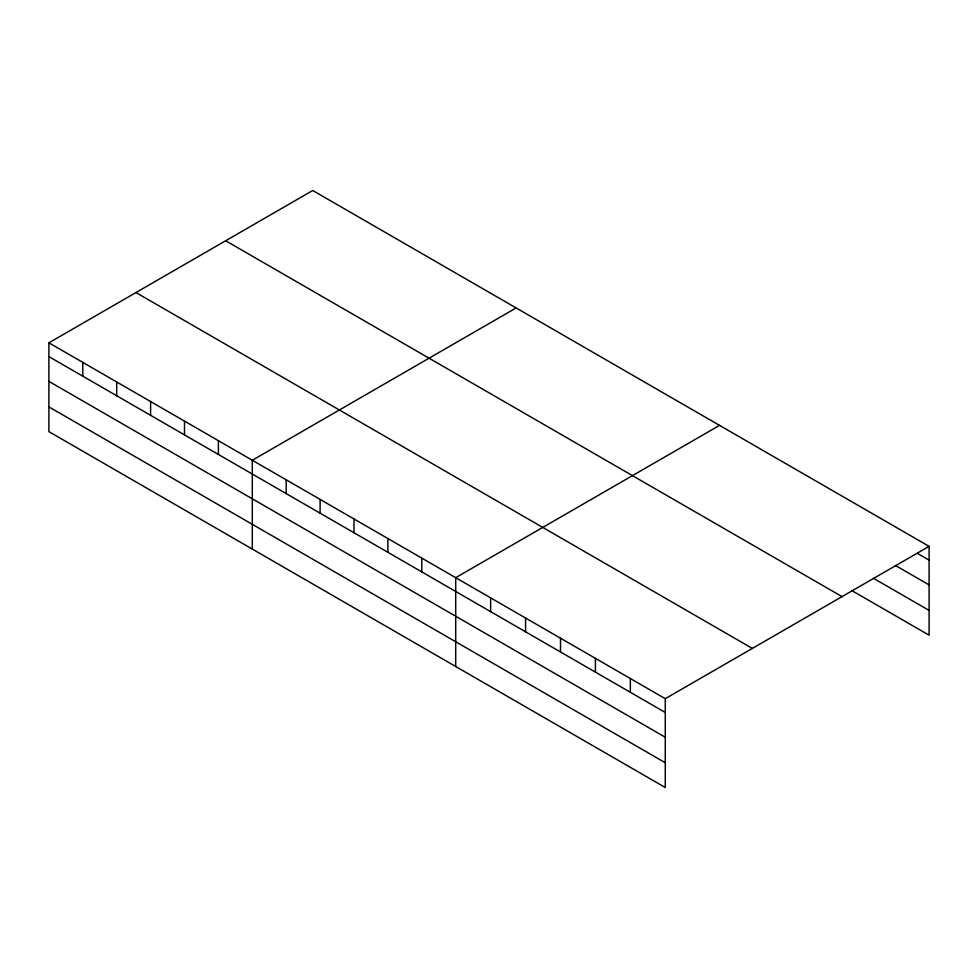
<?xml version="1.0" encoding="UTF-8"?>
<svg xmlns="http://www.w3.org/2000/svg" width="978" height="978" viewBox="0 0 978 978"><rect width="100%" height="100%" fill="white"/><g stroke="black" fill="none" stroke-linecap="round" stroke-linejoin="round"><path stroke-width="1.47" d="M665.272 737.229L665.272 698.683L48.9 342.826L48.9 431.64L665.272 787.498L665.272 737.229L48.9 381.371M851.483 590.37L929.1 635.174L929.1 546.36L312.728 190.502L48.9 342.826M516.127 307.936L252.3 460.259L252.3 549.074M719.539 425.369L455.699 577.68L455.699 666.507M665.272 698.683L929.1 546.36M917.462 553.426L929.1 560.149M895.469 565.492L929.1 584.905M873.476 578.304L929.1 610.419M225.661 240.759L842.034 596.629M135.966 292.556L752.339 648.414M48.9 356.603L665.272 712.461M48.9 406.885L665.272 762.742M630.345 678.512L630.345 692.302M595.419 658.353L595.419 672.13M560.492 638.182L560.492 651.971M525.565 618.023L525.565 631.8M490.626 597.851L490.626 611.641M421.799 558.108L421.799 571.898M387.899 538.536L387.899 552.326M353.999 518.963L353.999 532.753M320.099 499.403L320.099 513.181M286.199 479.831L286.199 493.609M218.4 440.687L218.4 454.464M184.5 421.115L184.5 434.892M150.6 401.542L150.6 415.32M116.7 381.97L116.7 395.748M82.8 362.398L82.8 376.175"/></g></svg>
